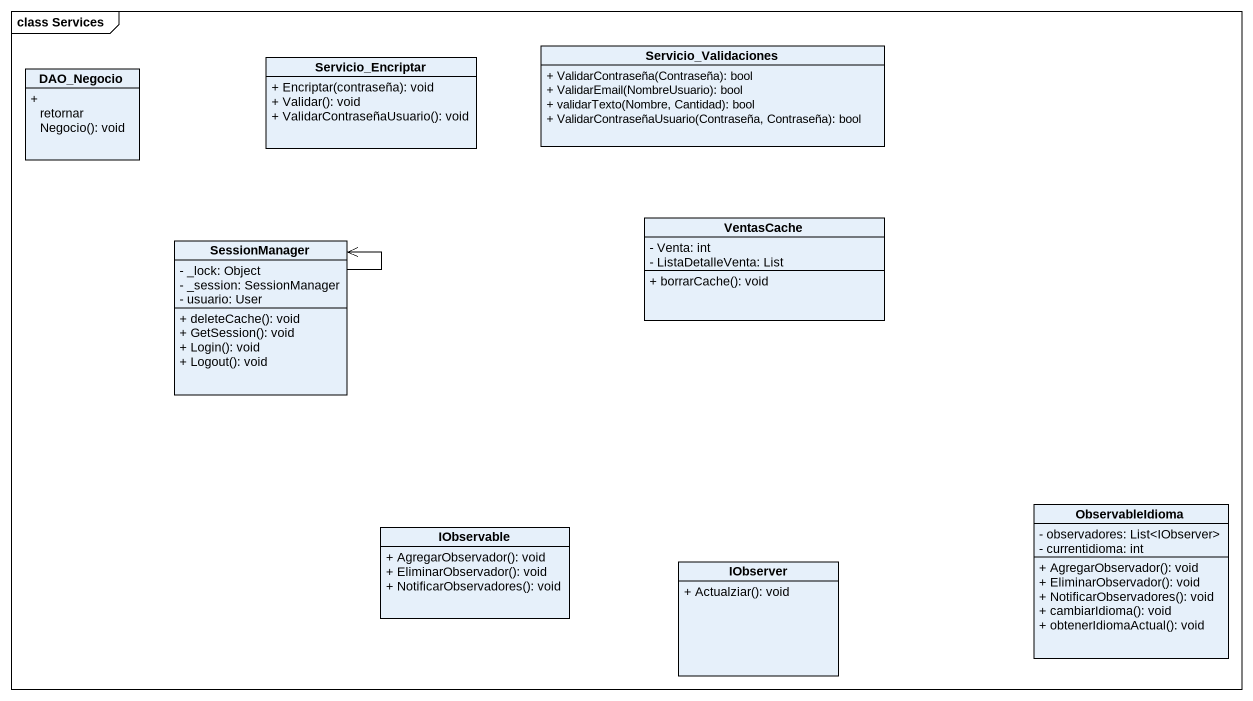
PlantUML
@startuml
mainframe class Services
hide circle
hide empty members
skinparam classAttributeIconSize 0
class Servicio_Encriptar {
  + Encriptar(contraseña): void
  + Validar(): void
  + ValidarContraseñaUsuario(): void
}
class Servicio_Validaciones {
  + ValidarContraseña(Contraseña): bool
  + ValidarEmail(NombreUsuario): bool
  + validarTexto(Nombre, Cantidad): bool
  + ValidarContraseñaUsuario(Contraseña, Contraseña): bool
}
class DAO_Negocio {
  + retornarNegocio(): void
}
class VentasCache {
  - Venta: int
  - ListaDetalleVenta: List
  + borrarCache(): void
}
class SessionManager {
  - _lock: Object
  - _session: SessionManager
  - usuario: User
  + deleteCache(): void
  + GetSession(): void
  + Login(): void
  + Logout(): void
}
class IObservable {
  + AgregarObservador(): void
  + EliminarObservador(): void
  + NotificarObservadores(): void
}
class ObservableIdioma {
  - observadores: List<IObserver>
  - currentidioma: int
  + AgregarObservador(): void
  + EliminarObservador(): void
  + NotificarObservadores(): void
  + cambiarIdioma(): void
  + obtenerIdiomaActual(): void
}
class IObserver {
  + Actualziar(): void
}
SessionManager --> SessionManager
@enduml
